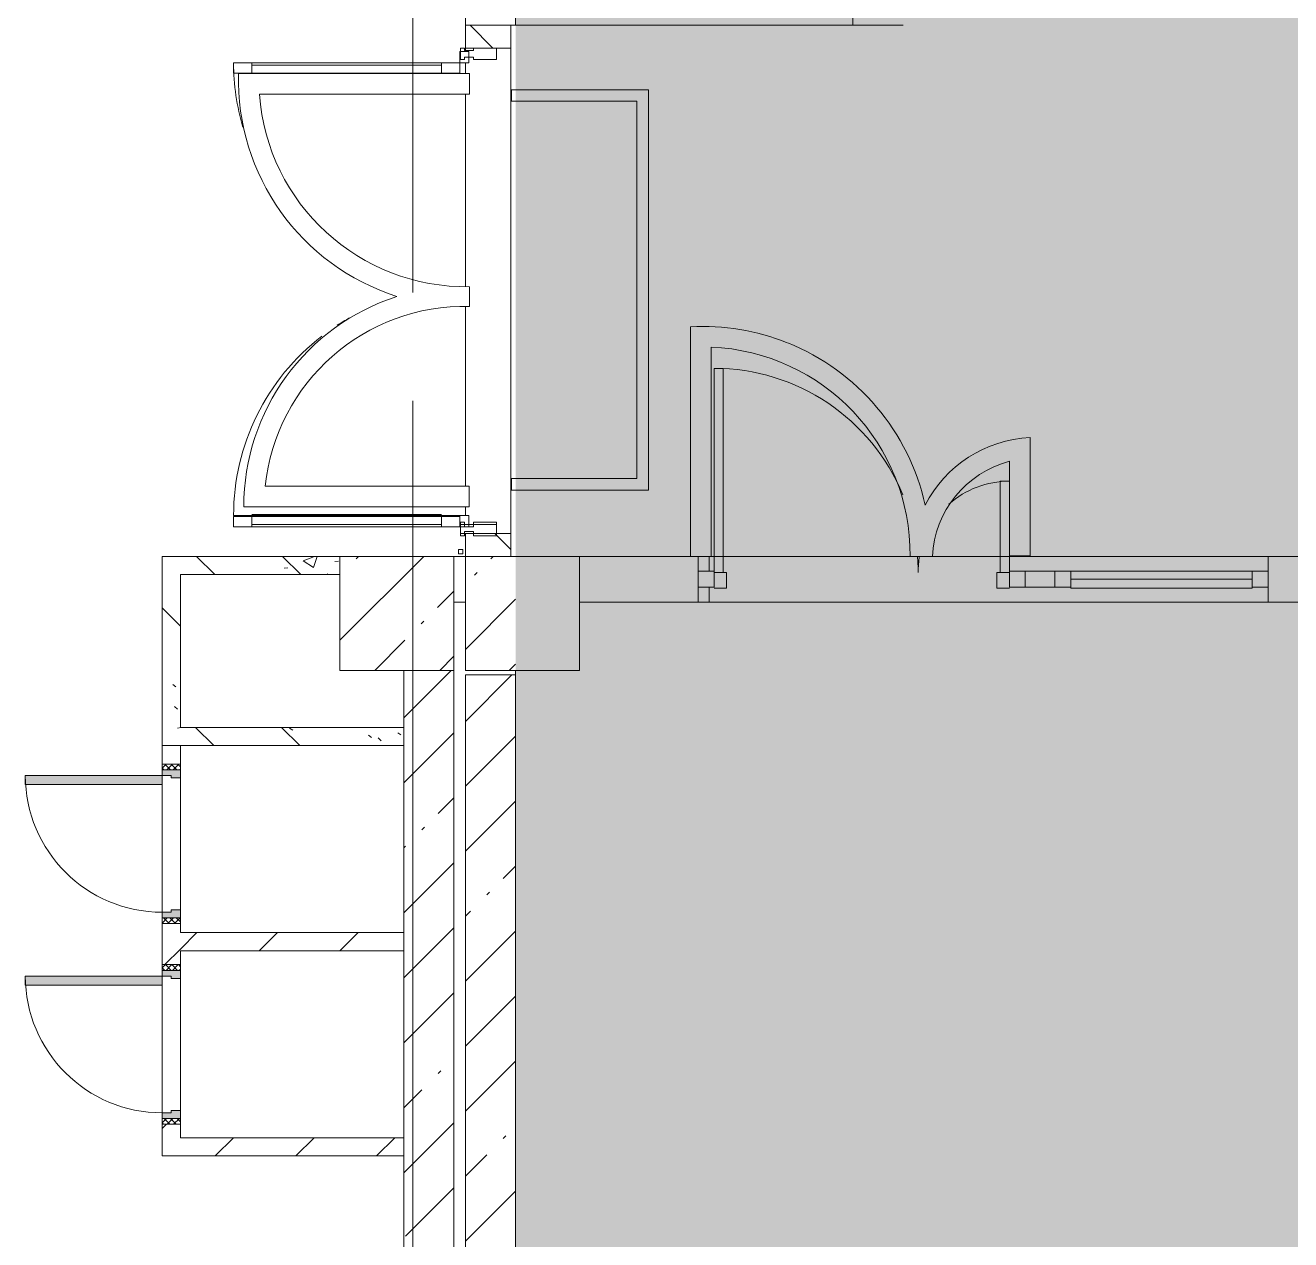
# Model space of a CAD drawing. Header units: millimetres. Extents: x 35092 to 251863, y -8553 to 29549.
# Drawn here: x 161463 to 167013, y 4902 to 10230 of the extents above; entities that cross this region are included whole.
import ezdxf

# ---------------------------------------------------------------- set-up
doc = ezdxf.new("R2010")
doc.units = ezdxf.units.MM
doc.linetypes.add('Осевая', pattern=[3175, 635, -476.25, 1587.5, -476.25])
doc.layers.add('A-DETL-GENF-2', color=7, linetype='Continuous', lineweight=9, true_color=0xc0c0c0, transparency=0.4)
for name, color, linetype, lineweight, true_color in [('A-DETL-GENF-3', 7, 'Continuous', 5, 0xaaaaaa), ('A-DETL-GENF-4', 7, 'Continuous', 5, 0xb7b7b7), ('A-DOOR-2', 7, 'Continuous', 5, 0xaaaaaa), ('A-DOOR-3', 7, 'Continuous', 5, 0xe2e2e2), ('A-DOOR-4', 7, 'Continuous', 5, 0xb7b7b7), ('A-DOOR-FRAM-3', 7, 'Continuous', 5, 0xe2e2e2), ('A-DOOR-FRAM-4', 7, 'Continuous', 5, 0xaaaaaa), ('A-FLOR-1', 7, 'Continuous', 5, 0xaaaaaa), ('A-FLOR-2', 7, 'Continuous', 5, 0xb7b7b7), ('A-GLAZ-CURT-3', 7, 'Continuous', 5, 0x737373), ('A-GLAZ-CWMG-4', 7, 'Continuous', 5, 0x737373), ('I-WALL-4', 7, 'Continuous', 5, 0x737373), ('I-WALL-5', 7, 'Continuous', 5, 0x787878), ('S-COLS-2', 7, 'Continuous', 5, 0x737373)]:
    doc.layers.add(name, color=color, linetype=linetype, lineweight=lineweight, true_color=true_color)
for name, color, linetype, lineweight in [('A-GLAZ-CWMG-2', 7, 'Continuous', 5), ('A-WALL', 7, 'Continuous', 9), ('A-WALL-2', 7, 'Continuous', 5), ('I-WALL-3', 7, 'Continuous', 5), ('S-COLS-1', 7, 'Continuous', 5), ('Оси', 7, 'Continuous', 9), ('Оси-2', 7, 'Осевая', 9)]:
    doc.layers.add(name, color=color, linetype=linetype, lineweight=lineweight)
pattern_1 = [(45, (124853, 0), (-285.123, 285.123), []), (45, (125138.1, 0), (-285.123, 285.123), [504.031, -100.806, 16.764, -84.042])]
pattern_2 = [(135, (124853, 0), (-353.5534, -353.5534), [])]
pattern_3 = [(135, (124853, 0), (-377.171, -377.171), [533.4, -88.9, 17.78, -88.9]), (135, (124853, 376.94), (-377.171, -377.171), []), (50, (124853, 0), (637.6445, -55.7866), [66.675, -733.425]), (355, (124853, 0), (-123.349, 668.699), [53.34, -586.74]), (100.451, (124906.1, -4.65), (514.299, 612.908), [56.665, -623.315]), (46.184, (124853, 177.8), (948.776, -147.15), [100.012, -1100.137]), (96.636, (124932.05, 165.5), (830.91, 865.997), [84.998, -934.973]), (351.184, (124853, 177.8), (830.918, 865.988), [80.01, -880.11]), (21, (124941.9, 133.35), (530.6506, -357.928), [66.675, -733.425]), (326, (124941.9, 133.35), (216.308, 644.658), [53.34, -586.74]), (71.451, (124986.1, 103.5), (746.96, 286.724), [56.665, -623.315]), (37.5, (124852.98, 0), (10.8105, 295.9426), [16.764, -562.864, 16.764, -578.866, -588.962]), (37.5, (124852.98, 0), (10.8105, 295.9426), [-1175.258, 16.764, -572.198]), (7.5, (124852.98, 0), (233.8692, 350.6318), [16.764, -322.834, 16.764, -549.529, -224.472]), (7.5, (124852.98, 0), (233.8692, 350.6318), [-905.891, 16.764, -207.708]), (327.5, (124654.74, 0), (474.5678, -20.0513), [16.764, -205.486, 16.764, -676.656, -920.115]), (327.5, (124654.74, 0), (474.5678, -20.0513), [-915.67, 16.764, -903.351]), (317.5, (124565.84, 0), (518.452, 88.9934), [16.764, -272.161, 16.764, -443.738, -653.415]), (317.5, (124565.84, 0), (518.452, 88.9934), [-749.427, 16.764, -636.651])]
pattern_4 = [(45, (124852.98, 0), (-176.7767, 176.7767), [])]

# ---------------------------------------------------------------- blocks, each defined once
blk = doc.blocks.new('BSC_Колонна _Прямоугольная - 500х500-23286270-2_2_2_птичка')
at = {"layer": 'S-COLS-1'}
h = blk.add_hatch(dxfattribs=at)
h.set_pattern_fill('FP_86', color=256, style=0, pattern_type=2)
h.set_pattern_definition([(45, (-38790, -7650), (-285.123, 285.123), []), (45, (-38504.88, -7650), (-285.123, 285.123), [504.031, -100.806, 16.764, -84.042])])
h.paths.add_polyline_path([(-250, -250), (-30, -250), (-30, 250), (-250, 250), (-250, -230.7)])
for p, q in [((-30, 250), (-250, 250)), ((-250, 250), (-250, -250)), ((-250, -250), (-30, -250))]:
    blk.add_line(p, q, dxfattribs=at)
at = {"layer": 'S-COLS-2'}
for p, q in [((250, 250), (-30, 250)), ((250, -250), (250, 250)), ((-30, -250), (250, -250))]:
    blk.add_line(p, q, dxfattribs=at)
blk = doc.blocks.new('BSC_Колонна _Прямоугольная - 500х500-V309-2_2_2_птичка')
at = {"layer": 'S-COLS-1'}
h = blk.add_hatch(dxfattribs=at)
h.set_pattern_fill('FP_128', color=256, style=0, pattern_type=2)
h.set_pattern_definition([(45, (-38240, -7650), (-285.123, 285.123), []), (45, (-37954.88, -7650), (-285.123, 285.123), [504.031, -100.806, 16.764, -84.042])])
h.paths.add_polyline_path([(-250, -250), (250, -250), (250, 250), (-250, 250)])
for p, q in [((250, 250), (-250, 250)), ((-250, 250), (-250, -250)), ((250, -250), (250, 250)), ((-250, -250), (250, -250))]:
    blk.add_line(p, q, dxfattribs=at)
blk = doc.blocks.new('110_Дверь_СКБ_1Ст - д-18 700x2100h_Технический шкаф ЭОМ и СС-21511926-2_2_2_птичка')
at = {"layer": 'A-DOOR-2'}
h = blk.add_hatch(dxfattribs=at)
h.set_pattern_fill('FP_132', color=256, style=0, pattern_type=2)
h.set_pattern_definition([(135, (1951.41, 104.685), (-14.14214, -14.14214), []), (225, (1951.41, 104.685), (14.14214, -14.14214), [])])
h.paths.add_polyline_path([(337.5, -40), (362.5, -40), (362.5, 40), (337.5, 40)])
at = {"layer": 'A-DOOR-3'}
h = blk.add_hatch(color=256, dxfattribs=at)
h.paths.add_polyline_path([(-312.5, -4.9), (-312.5, -40), (-277.5, -40), (-277.5, 0), (-287.5, 0), (-287.5, 40), (-312.5, 40)])
h.paths.add_polyline_path([(302.5, -16), (302.5, -40), (337.5, -40), (337.5, 40), (312.5, 40), (312.5, 0), (302.5, 0)])
at = {"layer": 'A-DOOR-FRAM-3'}
blk.add_hatch(color=256, dxfattribs=at).paths.add_polyline_path([(272.5, 40), (312.5, 40), (312.5, 640), (272.5, 640)])
at = {"layer": 'A-DOOR-FRAM-4'}
h = blk.add_hatch(dxfattribs=at)
h.set_pattern_fill('FP_133', color=256, style=0, pattern_type=2)
h.set_pattern_definition([(45, (-171.384, 104.685), (-14.1421, 14.1421), []), (135, (-171.384, 104.685), (-14.1421, -14.1421), [])])
h.paths.add_polyline_path([(-337.5, 1.9), (-337.5, -40), (-312.5, -40), (-312.5, 40), (-337.5, 40)])
at = {"layer": 'A-DOOR-2'}
for p, q in [((312.5, 640), (272.5, 640)), ((272.5, 640), (272.5, 40)), ((312.5, 40), (312.5, 640)), ((272.5, 40), (312.5, 40))]:
    blk.add_line(p, q, dxfattribs=at)
blk.add_arc((312.5, 40), 600, 90, 180, dxfattribs=at)
at = {"layer": 'A-DOOR-FRAM-4'}
for p, q in [((-312.5, 40), (-337.5, 40)), ((-337.5, 40), (-337.5, -40)), ((-287.5, 40), (-312.5, 40)), ((-312.5, 40), (-312.5, -40)), ((-312.5, -40), (-312.5, 40)), ((-287.5, 0), (-287.5, 40)), ((-287.5, 40), (272.5, 40)), ((312.5, 40), (312.5, 0)), ((337.5, 40), (312.5, 40)), ((337.5, -40), (337.5, 40)), ((362.5, 40), (337.5, 40)), ((337.5, 40), (337.5, -40)), ((362.5, -40), (362.5, 40)), ((-337.5, -40), (-312.5, -40)), ((-312.5, -40), (-277.5, -40)), ((-277.5, 0), (-287.5, 0)), ((-277.5, -40), (-277.5, 0)), ((302.5, -40), (-277.5, -40)), ((312.5, 0), (302.5, 0)), ((302.5, 0), (302.5, -40)), ((302.5, -40), (337.5, -40)), ((337.5, -40), (362.5, -40))]:
    blk.add_line(p, q, dxfattribs=at)
blk = doc.blocks.new('Прямоугольный импост - Импост структурный с накладкой - 160мм Темный-31239214-2_2_2_птичка')
at = {"layer": 'A-GLAZ-CWMG-2'}
for p, q in [((-50, 0), (-50, 17)), ((-50, 17), (0, 17)), ((-40, 0), (-50, 0)), ((-40, -40), (-40, 0)), ((0, 0), (-10, 0)), ((-10, 0), (-10, -40)), ((0, 17), (0, 0)), ((-50, -140), (-50, -40)), ((-50, -40), (-40, -40)), ((-10, -40), (0, -40)), ((0, -40), (0, -140)), ((0, -140), (-50, -140))]:
    blk.add_line(p, q, dxfattribs=at)
blk = doc.blocks.new('Дверь_Витражная_остекление_ - ДВН_ДАО_Главный вход_1800 в свету 5-32258809-2_2_2_птичка')
at = {"layer": 'A-DETL-GENF-3'}
for p, q in [((-947.5, -20), (-992.5, -20)), ((-992.5, -1012.5), (-992.5, -20)), ((-947.5, -20), (-992.5, -20)), ((-992.5, -20), (-992.5, -1012.5)), ((-947.5, -1012.5), (-947.5, -20)), ((-947.5, -1012.5), (-947.5, -20)), ((997.5, -1012.5), (997.5, -20)), ((997.5, -20), (997.5, -1012.5)), ((1042.5, -1012.5), (1042.5, -20)), ((1042.5, -1012.5), (1042.5, -20)), ((-992.5, -100), (-947.5, -100)), ((-982.5, -932.5), (-982.5, -100)), ((988.5, -932.5), (988.5, -100)), ((1042.5, -100), (997.5, -100)), ((1032.5, -932.5), (1032.5, -100)), ((-992.5, -932.5), (-947.5, -932.5)), ((1042.5, -932.5), (997.5, -932.5)), ((-992.5, -1012.5), (-947.5, -1012.5)), ((-992.5, -1012.5), (-947.5, -1012.5)), ((1042.5, -1012.5), (997.5, -1012.5)), ((997.5, -1012.5), (1042.5, -1012.5))]:
    blk.add_line(p, q, dxfattribs=at)
at = {"layer": 'A-DOOR-2'}
for p, q in [((-1042.5, 20), (-992.5, 20)), ((-1042.5, -20), (-1042.5, 20)), ((-992.5, 20), (-992.5, -20)), ((992.5, 20), (1042.5, 20)), ((992.5, -20), (992.5, 20)), ((1042.5, 20), (1042.5, -20)), ((-992.5, -20), (-1042.5, -20)), ((-992.5, -1012.5), (-992.5, -20)), ((992.5, -1012.5), (992.5, -20)), ((1042.5, -20), (992.5, -20))]:
    blk.add_line(p, q, dxfattribs=at)
for centre, start, end in [((992.5, -20), 209.2112, 212.8228), ((992.5, -20), 217.5798, 270), ((-992.5, -20), 270, 286.5423)]:
    blk.add_arc(centre, 992.5, start, end, dxfattribs=at)
blk = doc.blocks.new('Прямоугольный импост - Импост структурный с накладкой - 160мм Темный-31915521-2_2_2_птичка')
at = {"layer": 'A-GLAZ-CWMG-2'}
for p, q in [((-25, 0), (-25, 17)), ((-25, 17), (25, 17)), ((-15, 0), (-25, 0)), ((-15, -40), (-15, 0)), ((25, 0), (15, 0)), ((15, 0), (15, -40)), ((25, 17), (25, 0)), ((-25, -140), (-25, -40)), ((-25, -40), (-15, -40)), ((15, -40), (25, -40)), ((25, -40), (25, -140)), ((25, -140), (-25, -140))]:
    blk.add_line(p, q, dxfattribs=at)
blk = doc.blocks.new('Прямоугольный импост - Импост структурный с накладкой - 160мм Темный-31239248-2_2_2_птичка')
at = {"layer": 'A-GLAZ-CWMG-2'}
for p, q in [((0, 17), (-50, 17)), ((-50, 17), (-50, 0)), ((-50, 0), (-40, 0)), ((-40, 0), (-40, -40)), ((-10, -40), (-10, 0)), ((-10, 0), (0, 0)), ((0, 0), (0, 17)), ((-40, -40), (-50, -40)), ((-50, -40), (-50, -140)), ((0, -40), (-10, -40)), ((0, -140), (0, -40)), ((-50, -140), (0, -140))]:
    blk.add_line(p, q, dxfattribs=at)
blk = doc.blocks.new('Прямоугольный импост - 50 x 70 мм-V376-2_2_2_птичка')
at = {"layer": 'A-GLAZ-CWMG-4'}
for p, q in [((-70, 35), (0, 35)), ((-70, -35), (-70, 35)), ((0, 35), (0, -35)), ((0, -35), (-70, -35))]:
    blk.add_line(p, q, dxfattribs=at)
blk = doc.blocks.new('Дверь_Витражная_остекление_ - ДВН_ДАО_Главный вход_1200 в свету-V377-2_2_2_птичка')
at = {"layer": 'A-DETL-GENF-4'}
for p, q in [((-607.5, 925), (-647.5, 925)), ((-647.5, 925), (-647.5, 35)), ((-607.5, 30), (-607.5, 925)), ((647.5, 430), (607.5, 430)), ((607.5, 430), (607.5, 30)), ((647.5, 35), (647.5, 430)), ((-647.5, 30), (-607.5, 30)), ((-592.5, 30), (-647.5, 30)), ((-592.5, -40), (-592.5, 30)), ((592.5, -40), (592.5, 30)), ((592.5, 30), (647.5, 30)), ((607.5, 30), (647.5, 30)), ((-647.5, -40), (-592.5, -40)), ((647.5, -40), (592.5, -40))]:
    blk.add_line(p, q, dxfattribs=at)
at = {"layer": 'A-DOOR-4'}
for p, q in [((-647.5, 925), (-647.5, 35)), ((647.5, 430), (647.5, 35))]:
    blk.add_line(p, q, dxfattribs=at)
for centre, radius, start, end in [((-647.5, 30), 895, 22.2923, 90), ((647.5, 30), 400, 90, 131.4476), ((-647.5, 30), 895, 360, 4.5558), ((647.5, 30), 400, 169.7108, 180)]:
    blk.add_arc(centre, radius, start, end, dxfattribs=at)
blk = doc.blocks.new('Системная панель - Стемалит - 40мм-V378-2_2_2_птичка')
at = {"layer": 'A-GLAZ-CURT-3'}
for p, q in [((65, 35), (-65, 35)), ((-65, 35), (-65, -35)), ((65, -35), (65, 35)), ((-65, -35), (65, -35))]:
    blk.add_line(p, q, dxfattribs=at)
blk = doc.blocks.new('Прямоугольный импост - 50 x 70 мм-V379-2_2_2_птичка')
at = {"layer": 'A-GLAZ-CWMG-4'}
for p, q in [((-35, 35), (35, 35)), ((-35, -35), (-35, 35)), ((35, 35), (35, -35)), ((35, -35), (-35, -35))]:
    blk.add_line(p, q, dxfattribs=at)
blk = doc.blocks.new('Прямоугольный импост - 50 x 70 мм-V380-2_2_2_птичка')
at = {"layer": 'A-GLAZ-CWMG-4'}
for p, q in [((0, 35), (-70, 35)), ((-70, 35), (-70, -35)), ((0, -35), (0, 35)), ((-70, -35), (0, -35))]:
    blk.add_line(p, q, dxfattribs=at)
blk = doc.blocks.new('Системная панель - Стекло - 40мм-V381-2_2_2_птичка')
at = {"layer": 'A-GLAZ-CURT-3'}
for p, q in [((397.5, 0), (-397.5, 0)), ((-397.5, 0), (-397.5, -40)), ((397.5, -40), (397.5, 0)), ((-397.5, -40), (397.5, -40))]:
    blk.add_line(p, q, dxfattribs=at)
blk = doc.blocks.new('Прямоугольный импост - 50 x 70 мм-V382-2_2_2_птичка')
at = {"layer": 'A-GLAZ-CWMG-4'}
for p, q in [((-35, 35), (35, 35)), ((-35, -35), (-35, 35)), ((35, 35), (35, -35)), ((35, -35), (-35, -35))]:
    blk.add_line(p, q, dxfattribs=at)
blk = doc.blocks.new('Прямоугольный импост - 50 x 70 мм-V383-2_2_2_птичка')
at = {"layer": 'A-GLAZ-CWMG-4'}
blk.add_line((41991, 7835), (41196, 7835), dxfattribs=at)

msp = doc.modelspace()

# ---------------------------------------------------------------- hatches: boundary and pattern name
at = {"layer": 'A-DETL-GENF-2'}
h = msp.add_hatch(color=256, dxfattribs=at)
h.paths.add_polyline_path([(188547.1, -280), (197248, -280), (197248, -258), (197308, -258), (197308, -280), (198658, -280), (198658, -258), (198718, -258), (198718, -280), (200713, -280), (200713, 3300), (209713, 3300), (209713, 27350), (166763, 27350), (166763, 23778), (163613, 23773), (163613, 23030), (163621, 23030), (163616.4, 22960), (163613, 22959.2), (163616.4, 22925), (164513, 22925), (164513, 22875), (163613, 22869.2), (163616.4, 21675), (164013, 21675), (164010.6, 21625), (163613, 21620.8), (163616.4, 21590), (163621, 21587.4), (163621, 21520), (163613, 21520), (163613, 13580), (163621, 13580), (163616.4, 13510), (163613, 13510), (163616.4, 13475), (164513, 13475), (164513, 13425), (163613, 13425), (163616.4, 12225), (164013, 12225), (164010.1, 12175), (163613, 12175), (163616.4, 12140), (163621, 12140), (163621, 12070), (163613, 12070), (163613.8, 775), (164118, 775), (164118, 100), (164068, 100), (164068, 725), (163613, 725), (163613, -280), (186913, -280)])
h.paths.add_polyline_path([(177588, 100), (177538, 100), (177538, 400), (177588, 400), (177588, 120)])
h.paths.add_polyline_path([(181988, 100), (181938, 100), (181938, 400), (181988, 400), (181988, 120)])
h.paths.add_polyline_path([(172952.1, 100), (172902.1, 100), (172902.1, 730), (172952.1, 730), (172952.1, 120)])
h.paths.add_polyline_path([(168518, 100), (168468, 100), (168468, 400), (168518, 400), (168518, 120)])
h.paths.add_polyline_path([(186518, 100), (186468, 100), (186468, 400), (186518, 400), (186518, 120)])
h.paths.add_polyline_path([(200123, 120), (200123, 325), (200333, 325), (200333, 275), (200173, 275), (200173, 120)])
h.paths.add_polyline_path([(196438, 120), (196438, 490.5), (196713, 490.5), (196713, 440.5), (196488, 440.5), (196488, 120)])
h.paths.add_polyline_path([(190938, 120), (190938, 440.5), (190483, 440.5), (190486.9, 490.5), (190988, 490.5), (190988, 120)])
h.paths.add_polyline_path([(195288, 151), (195288, 551), (195304, 551), (195304, 151)])
h.paths.add_polyline_path([(191918, 151), (191902, 151), (191902, 551), (191918, 551), (191918, 245)])
h.paths.add_polyline_path([(186518, 425), (185763, 425), (185763, 475), (186543, 470), (186543, 425)])
h.paths.add_polyline_path([(182000.5, 425), (181613, 425), (181613.1, 475), (182013, 470), (182013, 425)])
h.paths.add_polyline_path([(177588, 425), (176763, 425), (176763, 475), (177613, 470), (177613, 425)])
h.paths.add_polyline_path([(181263.5, 425), (181263, 425), (181264.7, 475), (181413, 470), (181413, 425)])
h.paths.add_polyline_path([(168543, 425), (167763, 425), (167763, 475), (168543, 470)])
h.paths.add_polyline_path([(172902.1, 755), (172483, 755), (172483, 805), (172977.1, 805), (172977.1, 755), (172952.1, 755)])
h.paths.add_polyline_path([(195303.8, 1051), (195288, 1051), (195288, 1530.1), (195304, 1530.1), (195304, 1051)])
h.paths.add_polyline_path([(191918, 1051), (191902, 1051), (191902.5, 1545.2), (191918, 1545.2), (191918.3, 1258), (193207, 1258), (193207, 1242), (191918, 1242)])
h.paths.add_polyline_path([(194029, 1237.5), (194029, 1253.5), (195287.6, 1251), (195287.6, 1237.5), (194037.5, 1237.5)])
h.paths.add_polyline_path([(195288, 2030.1), (195288, 2332), (194029, 2332), (194029, 2348), (195304, 2347.5), (195303.8, 2030.1)])
h.paths.add_polyline_path([(191918, 2045.2), (191902, 2045.2), (191902, 2789), (191918, 2789), (191918, 2350.4)])
h.paths.add_polyline_path([(193164.5, 2342), (191918.3, 2342), (191918.3, 2358), (193208.4, 2358), (193207, 2342)])
h.paths.add_polyline_path([(191918, 3289), (191902, 3289), (191902, 3729), (191918, 3729)])
h.paths.add_polyline_path([(201082.4, 3750), (201032.4, 3750), (201032.4, 4055), (200553, 4055), (200553, 4105), (201082.4, 4105), (201082.4, 3770)])
h.paths.add_polyline_path([(206278, 3750), (206228, 3750), (206228, 4130), (206278, 4130), (206278, 3770)])
h.paths.add_polyline_path([(206203, 4055), (205203, 4055), (205203, 4105), (206203, 4105), (206203, 4092.5)])
h.paths.add_polyline_path([(197208, 7680), (197173, 7680), (197173, 7672), (197103, 7672), (197103, 7680), (197158, 7683.8), (197158, 7900), (197103, 7900), (197105.4, 7908), (197173, 7908), (197173, 7760), (197218, 7760), (197218, 7730), (197208, 7730), (197208, 7691.4)])
h.paths.add_polyline_path([(197208, 6780), (197208, 7680), (197258, 7680), (197258, 6780), (197221.2, 6780)])
h.paths.add_polyline_path([(198458, 7280), (198458, 7680), (198508, 7680), (198508, 7280), (198477.9, 7280)])
h.paths.add_polyline_path([(198566, 7672), (198543, 7672), (198543, 7680), (198508, 7680), (198508, 7730), (198498, 7730), (198498.1, 7760), (198543, 7760.1), (198543, 7908), (198613, 7908), (198612.8, 7900), (198558, 7896.2), (198558, 7680), (198613, 7680), (198612.8, 7672), (198583.5, 7672)])
h.paths.add_polyline_path([(191908, 7672), (191868, 7672), (191868, 7820), (191848, 7820), (191848, 7860), (191858, 7860), (191858, 7900), (191868, 7900), (191868, 7908), (191938, 7908), (191933, 7900), (191883, 7900), (191883, 7680), (191938, 7680), (191933, 7672)])
h.paths.add_polyline_path([(194213.5, 7672), (194173.5, 7672), (194173.5, 7820), (194153.5, 7820), (194153.5, 7860), (194163.5, 7860), (194163.5, 7900), (194173.5, 7900), (194173.5, 7908), (194243.5, 7908), (194243.5, 7900), (194188.5, 7900), (194188.5, 7680), (194243.5, 7680), (194243.5, 7672)])
h.paths.add_polyline_path([(196618, 7672), (196548, 7672), (196548, 7820), (196528, 7820), (196528, 7860), (196538, 7860), (196538, 7900), (196548, 7900), (196548, 7908), (196618, 7908), (196618, 7900), (196563, 7900), (196563, 7680), (196618, 7680)])
h.paths.add_polyline_path([(190778, 7672), (190783, 7680), (190833, 7680), (190833, 7900), (190778, 7900), (190778, 7908), (190848, 7908), (190848, 7900), (190858, 7900), (190858, 7860), (190868, 7860), (190868, 7820), (190848, 7820), (190848, 7672), (190783, 7672)])
h.paths.add_polyline_path([(195513, 7672), (195458, 7672), (195458, 7680), (195513, 7680), (195513, 7900), (195458, 7900), (195458, 7908), (195528, 7908), (195528, 7900), (195538, 7900), (195538, 7860), (195548, 7860), (195548, 7820), (195528, 7820), (195528, 7672)])
h.paths.add_polyline_path([(193113.5, 7672), (193083.5, 7672), (193083.5, 7680), (193138.5, 7680), (193138.5, 7900), (193083.5, 7902), (193083.5, 7908), (193153.5, 7908), (193153.5, 7900), (193163.5, 7900), (193163.5, 7860), (193173.5, 7860), (193173.5, 7820), (193153.5, 7820), (193153.5, 7672), (193120.4, 7672)])
h.paths.add_polyline_path([(194123.5, 7900), (194128, 8900), (194163.5, 8900), (194163.5, 7900), (194153.5, 7900)])
h.paths.add_polyline_path([(196528, 7900), (196498, 7900), (196498, 8900), (196538, 8900), (196538, 7900)])
h.paths.add_polyline_path([(191818, 7900), (191822.5, 8900), (191858, 8900), (191858, 7900), (191848, 7900)])
h.paths.add_polyline_path([(182433, 10900), (182408, 10900), (182408, 10980), (182443, 10980), (182443, 10940), (182433, 10940)])
h.paths.add_polyline_path([(182433, 10300), (182433, 10900), (182473, 10900), (182473, 10300)])
h.paths.add_polyline_path([(181513, 10900), (181488, 10900), (181488, 10980), (181523, 10980), (181523, 10940), (181513, 10940)])
h.paths.add_polyline_path([(181553, 10300), (181513, 10300), (181513, 10900), (181553, 10900), (181553, 10378)])
h.paths.add_polyline_path([(183343, 10900), (183318, 10900), (183318, 10980), (183353, 10980), (183353, 10940), (183343, 10940)])
h.paths.add_polyline_path([(183343, 10300), (183343, 10900), (183383, 10900), (183383, 10300)])
h.paths.add_polyline_path([(180603, 10900), (180578, 10900), (180578, 10980), (180613, 10980), (180613, 10940), (180603, 10940)])
h.paths.add_polyline_path([(180603, 10300), (180603, 10900), (180643, 10900), (180643, 10300)])
h.paths.add_polyline_path([(170163.7, 11700), (170128.7, 11700), (170128.7, 11692), (170058.7, 11692), (170058.7, 11700), (170113.7, 11703), (170113.7, 11900), (170058.7, 11900.4), (170063.7, 11908), (170128.7, 11908), (170128.7, 11780), (170173.7, 11780), (170173.7, 11750), (170163.7, 11750), (170163.7, 11703)])
h.paths.add_polyline_path([(170163.7, 10750), (170163.7, 11700), (170213.7, 11700), (170213, 10750), (170203.7, 10750)])
h.paths.add_polyline_path([(183056.8, 10900), (183033, 10900), (183033, 10940), (183023, 10940), (183023, 10980), (183058, 10980), (183058, 10900)])
h.paths.add_polyline_path([(183943, 10900), (183943, 10940), (183933, 10940), (183933, 10980), (183968, 10980), (183968, 10900), (183953, 10900)])
h.paths.add_polyline_path([(181228, 10900), (181203, 10900), (181203, 10940), (181193, 10940), (181193, 10980), (181228, 10980), (181228, 10969.7)])
h.paths.add_polyline_path([(182138, 10900), (182113, 10900), (182113, 10940), (182103, 10940), (182103, 10980), (182138, 10980), (182138, 10969.7)])
h.paths.add_polyline_path([(171463.7, 11350), (171413.7, 11350), (171413.7, 11700), (171463.7, 11700), (171463.7, 11378)])
h.paths.add_polyline_path([(171521.7, 11692), (171498.7, 11692), (171498.7, 11700), (171463.7, 11700), (171463.7, 11750), (171453.7, 11750), (171453.7, 11780), (171498.7, 11780), (171498.7, 11908), (171568.7, 11908), (171568.7, 11900), (171513.7, 11896.3), (171513.7, 11700), (171568.7, 11700), (171568.7, 11692), (171538.7, 11692)])
h.paths.add_polyline_path([(191613, 15250), (191613, 15300), (192563, 15300), (192563, 15250), (191621, 15250)])
h.paths.add_polyline_path([(191413, 15145), (191405, 15145), (191409, 15215), (191533, 15215), (191533, 15260), (191563, 15260), (191563, 15250), (191613, 15250), (191613, 15215), (191621, 15215), (191621, 15145), (191613, 15145), (191613, 15200), (191413, 15200), (191413, 15175)])
h.paths.add_polyline_path([(185368.9, 15305.6), (185368.9, 15305.6), (185161.2, 15351.6)])
h.paths.add_polyline_path([(200847.8, 15562), (200847.8, 15570), (200902.8, 15571), (200902.8, 15650), (200847.8, 15650), (200847.8, 15658), (200917.8, 15656.9), (200917.8, 15650), (200927.8, 15650), (200927.8, 15610), (200937.8, 15610), (200937.8, 15570), (200917.8, 15570), (200917.8, 15562), (200877.8, 15562)])
h.paths.add_polyline_path([(202332.5, 15562), (202303, 15562), (202303, 15570), (202358, 15571.8), (202358, 15650), (202303, 15650), (202303, 15658), (202373, 15658), (202373, 15650), (202383, 15650), (202383, 15610), (202393, 15610), (202393, 15570), (202373, 15570), (202373, 15562), (202333, 15562)])
h.paths.add_polyline_path([(203463, 15562), (203393, 15562), (203393, 15570), (203373, 15570), (203373, 15610), (203383, 15610), (203383, 15650), (203393, 15651.4), (203393, 15658), (203463, 15658), (203463, 15650), (203408, 15648.2), (203408, 15570), (203463, 15570)])
h.paths.add_polyline_path([(207413, 15562), (207393, 15563.8), (207393, 15570), (207373, 15570), (207373, 15610), (207383, 15610), (207383, 15650), (207393, 15650), (207393, 15658), (207463, 15658), (207463, 15650), (207408, 15650), (207408, 15570), (207463, 15570), (207463, 15562), (207428.9, 15562)])
h.paths.add_polyline_path([(206303, 15562), (206303, 15570), (206358, 15570), (206358, 15650), (206303, 15650), (206303, 15658), (206373, 15655.7), (206373, 15650), (206383, 15650), (206383, 15610), (206393, 15610), (206393, 15570), (206373, 15570), (206373, 15562), (206331.6, 15562)])
h.paths.add_polyline_path([(201952.8, 15562), (201937.8, 15562), (201937.8, 15570), (201917.8, 15571), (201917.8, 15610), (201927.8, 15610), (201927.8, 15650), (201937.8, 15650), (201937.8, 15658), (202007.8, 15658), (202007.8, 15650), (201952.8, 15650), (201952.8, 15570), (202007.8, 15570), (202007.8, 15562), (201953, 15562)])
h.paths.add_polyline_path([(201887.8, 15650), (201892, 16650), (201927.8, 16650), (201927.8, 15650), (201917.8, 15650)])
h.paths.add_polyline_path([(203383, 15650), (203343, 15653.2), (203343, 16650), (203383, 16650), (203383, 15651.8)])
h.paths.add_polyline_path([(207343, 15650), (207343, 16650), (207383, 16650), (207383, 15650), (207373, 15650)])
h.paths.add_polyline_path([(191613, 16550), (191563, 16550), (191563, 16540), (191533, 16540), (191533, 16585), (191405, 16585), (191405, 16655), (191413, 16655), (191413, 16600), (191613, 16600), (191613, 16655), (191621, 16655), (191616, 16585), (191613, 16585)])
h.paths.add_polyline_path([(191829.7, 16500), (191613, 16500), (191616, 16550), (191963, 16550), (191959.3, 16500), (191835.9, 16500)])
h.paths.add_polyline_path([(209333, 17240), (209325, 17240), (209325, 17310), (209333, 17310), (209333, 17320), (209373, 17320), (209373, 17330), (209413, 17330), (209413, 17310), (209561, 17310), (209561, 17240), (209553, 17240), (209553, 17295), (209333, 17295), (209333, 17270)])
h.paths.add_polyline_path([(202143, 18600), (202143, 18640), (202133, 18640), (202133, 18680), (202153, 18680), (202153, 18808), (202223, 18808), (202223, 18800), (202168, 18795.3), (202168, 18600), (202223, 18600), (202223, 18592), (202153, 18597.6), (202153, 18600)])
h.paths.add_polyline_path([(202143, 17600), (202103, 17602.6), (202103, 18600), (202143, 18597.6), (202143, 17600.9)])
h.paths.add_polyline_path([(204983, 18600), (204983, 18640), (204973, 18640), (204973, 18680), (204993, 18680), (204993, 18808), (205063, 18808), (205063, 18800), (205008, 18795.3), (205008, 18600), (205063, 18600), (205063, 18592), (204993, 18597.6), (204993, 18600)])
h.paths.add_polyline_path([(204943, 17600), (204943, 18600), (204983, 18597.6), (204983, 17600), (204973.6, 17600)])
h.paths.add_polyline_path([(209333, 18320), (209327.6, 18330), (209325, 18330), (209325, 18400), (209333, 18400), (209333, 18345), (209553, 18345), (209553, 18400), (209561, 18400), (209561, 18330), (209413, 18330), (209413, 18310), (209373, 18310), (209373, 18320), (209345, 18320)])
h.paths.add_polyline_path([(208392, 18280), (208333, 18280), (208337.1, 18320), (209333, 18320), (209332, 18280), (208646.2, 18280)])
h.paths.add_polyline_path([(203973, 18592), (203903, 18592.9), (203903, 18600), (203958, 18600), (203958, 18800), (203903, 18800), (203903, 18808), (203973, 18808), (203973, 18680), (203993, 18680), (203993, 18640), (203983, 18640), (203983, 18600), (203973, 18594.3), (203973, 18592.9)])
h.paths.add_polyline_path([(201063, 18592), (201063, 18600), (201118, 18600), (201118, 18800), (201063, 18800), (201063, 18808), (201133, 18808), (201133, 18680), (201153, 18680), (201153, 18640), (201143, 18640), (201143, 18600), (201133, 18596.5), (201133, 18592), (201081.9, 18592)])
h.paths.add_polyline_path([(198805, 19510), (198805, 19580), (198813, 19580), (198813, 19600), (198853, 19600), (198853, 19590), (198893, 19590), (198893, 19580), (198901, 19580), (198901, 19510), (198893, 19510), (198893, 19565), (198813, 19565), (198813, 19510)])
h.paths.add_polyline_path([(205923, 20430), (204923, 20430), (204923, 20470), (205923, 20470)])
h.paths.add_polyline_path([(206011, 20350), (206003, 20350), (206003, 20405), (205923, 20405), (205923, 20350), (205915, 20350), (205915.7, 20420), (205923, 20420), (205923, 20430), (205963, 20430), (205963, 20440), (206003, 20440), (206003, 20420), (206011, 20420), (206011, 20375.7)])
h.paths.add_polyline_path([(198896.5, 20550), (198893, 20550), (198894.9, 20590), (199893, 20590), (199893, 20550), (199527.9, 20550)])
h.paths.add_polyline_path([(198853, 20580), (198813, 20580), (198813, 20600), (198805, 20600), (198805, 20670), (198813, 20670), (198813, 20615), (198893, 20615), (198893, 20670), (198901, 20670), (198901, 20600), (198893, 20600), (198893, 20590), (198853, 20590)])
h.paths.add_polyline_path([(205963, 21420), (205963, 21430), (205923, 21430), (205923, 21440), (205915, 21440), (205915, 21510), (205923, 21510), (205923, 21455), (206003, 21455), (206003, 21510), (206011, 21510), (206011, 21440), (206003, 21440), (206003, 21420)])
h.paths.add_polyline_path([(197898.7, 23486), (197898.7, 24790.5), (197609.5, 24790.5), (197609.5, 24806.5), (197914.7, 24806.5), (197914.7, 23486)])
h.paths.add_polyline_path([(196812.4, 23486), (196796.4, 23486), (196796.4, 24790.5), (196499.2, 24790.5), (196499.2, 24806.5), (197109.5, 24806.5), (197109.5, 24790.5), (196812.4, 24790.5), (196812.4, 23529.6)])
h.paths.add_polyline_path([(205923, 23570), (205915, 23570), (205917.1, 23640), (205923, 23640), (205923, 23660), (205963, 23660), (205963, 23650), (206003, 23650), (206003.7, 23640), (206011, 23640), (206011, 23570), (206003, 23570), (206001.2, 23625), (205923, 23625), (205923, 23600)])
h.paths.add_polyline_path([(191413, 24100), (190513, 24100), (190513, 24150), (191413, 24150)])
h.paths.add_polyline_path([(191405, 24020), (191405, 24090), (191413, 24090), (191413, 24100), (191463, 24100), (191463, 24110), (191493, 24110), (191493, 24090), (191621, 24090), (191621, 24020), (191613, 24020), (191613, 24075), (191413, 24075), (191413, 24020)])
h.paths.add_polyline_path([(206003, 24610), (206003, 24650), (207003, 24650), (207003, 24610), (206021.3, 24610)])
h.paths.add_polyline_path([(205923, 24640), (205923, 24660), (205915, 24660), (205915, 24730), (205923, 24730), (205924.8, 24675), (206003, 24675), (206003, 24730), (206011, 24730), (206011, 24660), (206003, 24660), (206003, 24650), (205963, 24650), (205963, 24640), (205927.3, 24640)])
h.paths.add_polyline_path([(207690.5, 24691), (207690.5, 24996.2), (207706.5, 24996.2), (207706.5, 24691)])
h.paths.add_polyline_path([(195694, 24790.5), (195694, 24806.5), (195999.2, 24806.5), (195999.2, 24790.5), (195867.6, 24790.5)])
h.paths.add_polyline_path([(198901, 25170), (198893, 25170), (198893, 25225), (198813, 25225), (198813, 25170), (198805, 25170), (198805, 25240), (198813, 25240), (198817.3, 25260), (198853, 25260), (198853, 25250), (198893, 25250), (198894.7, 25240), (198901, 25240), (198901, 25200)])
h.paths.add_polyline_path([(207690.5, 25496.2), (207690.5, 26063.8), (207706.5, 26063.8), (207706.5, 25496.2)])
h.paths.add_polyline_path([(208823, 25793.4), (207707.3, 25793.4), (207707.3, 25809.4), (208907.3, 25809.4), (208907.3, 25793.4), (208833.8, 25793.4)])
h.paths.add_polyline_path([(191413, 25900), (191413, 25910), (191405, 25910), (191405, 25980), (191413, 25980), (191413, 25925), (191613, 25925), (191613, 25980), (191621, 25980), (191621, 25910), (191493, 25910), (191493, 25890), (191463, 25890), (191463, 25900)])
h.paths.add_polyline_path([(191041.2, 25850), (190513, 25850), (190513, 25900), (191413, 25900), (191413, 25850), (191113, 25850)])
h.paths.add_polyline_path([(199527.9, 26210), (198893, 26210), (198893, 26250), (199893, 26250), (199893, 26210)])
h.paths.add_polyline_path([(198837, 26240), (198813, 26240), (198813, 26260), (198805, 26260), (198805, 26330), (198813, 26330), (198813, 26275), (198893, 26275), (198893, 26330), (198901, 26330), (198901, 26260), (198893, 26260), (198889.3, 26250), (198853, 26250), (198853, 26240)])
h.paths.add_polyline_path([(194952.6, 26375), (194913.6, 26375), (194913.6, 26900), (194963.6, 26900), (194963.6, 26425), (195583, 26425), (195583, 26375), (194963.6, 26375)])
h.paths.add_polyline_path([(206275.7, 26550), (206228, 26550), (206228, 26900), (206278, 26900), (206278, 26550)])
h.paths.add_polyline_path([(207690.5, 26563.8), (207690.5, 26869), (207706.5, 26869), (207706.5, 26563.8)])
h.paths.add_polyline_path([(202443, 26575), (201218, 26575), (201218, 26900), (201268, 26900), (201268, 26625), (201603, 26625), (201603, 26600), (202103, 26600), (202103, 26625), (202443, 26625), (202443, 26600)])
h.paths.add_polyline_path([(206003, 26575), (206003, 26625), (206203, 26625), (206203, 26575), (206023, 26575)])
at = {"layer": 'I-WALL-3'}
h = msp.add_hatch(dxfattribs=at)
h.set_pattern_fill('FP_100', color=256, style=0, pattern_type=2)
h.set_pattern_definition(pattern_2)
h.paths.add_polyline_path([(163593, 7900), (163593, 8000), (163393, 8000), (163393, 7900)])
h.paths.add_polyline_path([(163393, 10130), (163593, 10130), (163593, 10230), (163393, 10230)])
h = msp.add_hatch(dxfattribs=at)
h.set_pattern_fill('FP_100', color=256, style=0, pattern_type=2)
h.set_pattern_definition(pattern_2)
h.paths.add_polyline_path([(163393, 7700), (163393, 7900), (163343, 7900), (163343, 7700), (163383, 7700)])
h = msp.add_hatch(dxfattribs=at)
h.set_pattern_fill('FP_99', color=256, style=0, pattern_type=2)
h.set_pattern_definition(pattern_1)
h.paths.add_polyline_path([(163123, 400), (163343, 400), (163343, 7400), (163123, 7400), (163123, 400.1)])
h = msp.add_hatch(dxfattribs=at)
h.set_pattern_fill('FP_99', color=256, style=0, pattern_type=2)
h.set_pattern_definition(pattern_1)
h.paths.add_polyline_path([(163393, 410), (163613, 410), (163613, 7380), (163393, 7380), (163393, 910.3)])
h = msp.add_hatch(dxfattribs=at)
h.set_pattern_fill('FP_101', color=256, style=0, pattern_type=2)
h.set_pattern_definition(pattern_4)
h.paths.add_polyline_path([(162063, 5270), (162143, 5270), (162143, 5409), (162063, 5409)])
h.paths.add_polyline_path([(162143, 6109), (162143, 6289), (162063, 6289), (162063, 6109)])
h.paths.add_polyline_path([(162143, 6989), (162143, 7070), (162063, 7070), (162063, 6989)])
h = msp.add_hatch(dxfattribs=at)
h.set_pattern_fill('FP_101', color=256, style=0, pattern_type=2)
h.set_pattern_definition(pattern_4)
h.paths.add_polyline_path([(162143, 6170), (163123, 6170), (163123, 6250), (162143, 6250)])
h = msp.add_hatch(dxfattribs=at)
h.set_pattern_fill('FP_101', color=256, style=0, pattern_type=2)
h.set_pattern_definition(pattern_4)
h.paths.add_polyline_path([(163123, 5270), (163119.4, 5350), (162143, 5350), (162143, 5270), (163114.4, 5270)])
at = {"layer": 'I-WALL-5'}
h = msp.add_hatch(dxfattribs=at)
h.set_pattern_fill('FP_116', color=256, style=0, pattern_type=2)
h.set_pattern_definition(pattern_3)
h.paths.add_polyline_path([(162143, 7150), (162143, 7900), (162063, 7900), (162063, 7150)])
h = msp.add_hatch(dxfattribs=at)
h.set_pattern_fill('FP_116', color=256, style=0, pattern_type=2)
h.set_pattern_definition(pattern_3)
h.paths.add_polyline_path([(162843, 7820), (162843, 7900), (162143, 7900), (162143, 7820)])
h = msp.add_hatch(dxfattribs=at)
h.set_pattern_fill('FP_116', color=256, style=0, pattern_type=2)
h.set_pattern_definition(pattern_3)
h.paths.add_polyline_path([(162143, 7070), (163123, 7070), (163123, 7150), (162063, 7150), (162063, 7070)])

# ---------------------------------------------------------------- linework, layer by layer
at = {"layer": 'A-FLOR-1'}
for p, q in [((163393, 10230), (163393, 10450)), ((163613, 10230), (163593, 10230)), ((163393, 10120), (163393, 10130)), ((163393, 10130), (163393, 10120)), ((163393, 10065), (163393, 10018)), ((163411.4, 10018), (162397.7, 10018)), ((163411.4, 9928), (163411.4, 10018)), ((163595.8, 9947.2), (163595.8, 9897.2)), ((162489.7, 9928), (163411.4, 9928)), ((163393, 9928), (163393, 9083.9)), ((163411.4, 8996.7), (163411.4, 9083.1)), ((163393, 8996.1), (163393, 8208)), ((163595.8, 8241.3), (163595.8, 8191.3)), ((163410, 8208), (162515.6, 8208)), ((163410, 8118), (163410, 8208)), ((162421, 8118), (163410, 8118)), ((163393, 8118), (163393, 8080))]:
    msp.add_line(p, q, dxfattribs=at)
for centre, radius, start, end in [((163397.4, 9993), 1000, 178.5675, 252.2876), ((163397.4, 9993), 910, 184.096, 270.8829), ((163390, 8118), 969, 107.8404, 180), ((163390, 8118), 879, 88.6054, 174.1232)]:
    msp.add_arc(centre, radius, start, end, dxfattribs=at)
at = {"layer": 'A-FLOR-2'}
for p, q in [((165313, 10230), (165093, 10230)), ((164195.8, 9947.2), (163595.8, 9947.2)), ((164195.8, 8191.3), (164195.8, 9947.2)), ((163595.8, 9897.2), (164145.8, 9897.2)), ((164145.8, 9897.2), (164145.8, 8241.3)), ((164381.1, 8907.6), (164381.1, 7900)), ((164471.1, 7900), (164471.1, 8818.2)), ((165870, 7903), (165870, 8421.4)), ((165780, 8317.2), (165780, 7903)), ((164145.8, 8241.3), (163595.8, 8241.3)), ((163595.8, 8191.3), (164195.8, 8191.3)), ((166914, 7900), (164414, 7900)), ((164463, 7900), (164463, 7835)), ((164471.1, 7900), (165343.5, 7900)), ((165441.5, 7900), (166914, 7900)), ((165780, 7903), (165870, 7903)), ((164463, 7765), (164463, 7700)), ((163613, 7400), (163613, 7380))]:
    msp.add_line(p, q, dxfattribs=at)
for centre, radius, start, end in [((164433.6, 7909), 1000, 68.223, 93.0112), ((164433.6, 7909), 1000, 12.4496, 68.0918), ((164433.6, 7909), 910, 359.4333, 87.6403), ((165895, 7878), 544, 92.634, 153.0462), ((165895, 7878), 454, 104.6731, 177.2225)]:
    msp.add_arc(centre, radius, start, end, dxfattribs=at)
at = {"layer": 'A-WALL'}
for p, q in [((163123, 7070), (163123, 7150)), ((162143, 7070), (162063, 7070)), ((163123, 6170), (163123, 6250)), ((163123, 5270), (163123, 5350))]:
    msp.add_line(p, q, dxfattribs=at)
at = {"layer": 'A-WALL-2'}
for p, q in [((163382.5, 7931), (163362.5, 7931)), ((163362.5, 7931), (163362.5, 7911)), ((163362.5, 7911), (163382.5, 7911)), ((163382.5, 7911), (163382.5, 7931))]:
    msp.add_line(p, q, dxfattribs=at)
at = {"layer": 'I-WALL-3'}
for p, q in [((163593, 10230), (163393, 10230)), ((163393, 10230), (163393, 10130)), ((163593, 10230), (163593, 7900)), ((163393, 10130), (163593, 10130)), ((163393, 10018), (163393, 10065)), ((163393, 9083.9), (163393, 9928)), ((163393, 8208), (163393, 8996.1)), ((163393, 8080), (163393, 8118)), ((163593, 8000), (163393, 8000)), ((163393, 8000), (163393, 7900)), ((162843, 7900), (162063, 7900)), ((162063, 7900), (162063, 6989)), ((163393, 7900), (163343, 7900)), ((162143, 7820), (162843, 7820)), ((162143, 7150), (162143, 7820)), ((163343, 7700), (163393, 7700)), ((163123, 7400), (163123, 7150)), ((163343, 400), (163343, 7400)), ((163613, 7380), (163393, 7380)), ((163393, 7380), (163393, 410)), ((163123, 7150), (162143, 7150)), ((162143, 7070), (163123, 7070)), ((162143, 6989), (162143, 7070)), ((163123, 7070), (163123, 6250)), ((162063, 6289), (162063, 6109)), ((162143, 6250), (162143, 6289)), ((163123, 6250), (162143, 6250)), ((162143, 6109), (162143, 6170)), ((162143, 6170), (163123, 6170)), ((163123, 6170), (163123, 5350)), ((162063, 5409), (162063, 5270)), ((162143, 5350), (162143, 5409)), ((163123, 5350), (162143, 5350)), ((162063, 5270), (163123, 5270)), ((163123, 5270), (163123, 400))]:
    msp.add_line(p, q, dxfattribs=at)
at = {"layer": 'I-WALL-4'}
for p, q in [((163613, 12070), (163613, 10230)), ((165093, 11660), (165093, 10230)), ((163613, 10230), (165093, 10230)), ((164414, 7900), (163893, 7900)), ((164414, 7700), (164414, 7900)), ((166914, 7900), (166914, 7700)), ((166914, 7900), (167763, 7900)), ((167763, 7700), (163893, 7700)), ((163613, 800), (163613, 7380))]:
    msp.add_line(p, q, dxfattribs=at)
at = {"layer": 'Оси'}
msp.add_line((163163, -4552.8), (163163, 7947.2), dxfattribs=at)
at = {"layer": 'Оси-2'}
msp.add_line((163163, 7947.2), (163163, 11277.7), dxfattribs=at)

# ---------------------------------------------------------------- block references
at = {"layer": 'A-DOOR-2'}
for name, p, rotation in [('Дверь_Витражная_остекление_ - ДВН_ДАО_Главный вход_1800 в свету 5-32258809-2_2_2_птичка', (163389, 9072.5), 269.9999999999999), ('110_Дверь_СКБ_1Ст - д-18 700x2100h_Технический шкаф ЭОМ и СС-21511926-2_2_2_птичка', (162103, 6626.5), 89.99999999999991), ('110_Дверь_СКБ_1Ст - д-18 700x2100h_Технический шкаф ЭОМ и СС-21511926-2_2_2_птичка', (162103, 5746.5), 89.99999999999991)]:
    msp.add_blockref(name, p, dxfattribs=dict(at, rotation=rotation))
at = {"layer": 'A-DOOR-4'}
msp.add_blockref('Дверь_Витражная_остекление_ - ДВН_ДАО_Главный вход_1200 в свету-V377-2_2_2_птичка', (165131.5, 7800), dxfattribs=at)
at = {"layer": 'A-GLAZ-CURT-3'}
for name, p in [('Системная панель - Стемалит - 40мм-V378-2_2_2_птичка', (165914, 7800)), ('Системная панель - Стекло - 40мм-V381-2_2_2_птичка', (166446.5, 7800))]:
    msp.add_blockref(name, p, dxfattribs=at)
at = {"layer": 'A-GLAZ-CWMG-2', "rotation": 89.99999999999993}
msp.add_blockref('Прямоугольный импост - Импост структурный с накладкой - 160мм Темный-31239248-2_2_2_птичка', (163389, 10130), dxfattribs=at)
at = {"layer": 'A-GLAZ-CWMG-2', "extrusion": (0, 0, -1), "rotation": 270.0000000000001}
for name, p in [('Прямоугольный импост - Импост структурный с накладкой - 160мм Темный-31239214-2_2_2_птичка', (-163389, 8000)), ('Прямоугольный импост - Импост структурный с накладкой - 160мм Темный-31915521-2_2_2_птичка', (-163389, 8015))]:
    msp.add_blockref(name, p, dxfattribs=at)
at = {"layer": 'A-GLAZ-CWMG-4', "rotation": 180}
msp.add_blockref('Прямоугольный импост - 50 x 70 мм-V380-2_2_2_птичка', (164414, 7800), dxfattribs=at)
at = {"layer": 'A-GLAZ-CWMG-4', "extrusion": (0, 0, -1), "rotation": 180}
for name, p in [('Прямоугольный импост - 50 x 70 мм-V379-2_2_2_птичка', (-165814, 7800)), ('Прямоугольный импост - 50 x 70 мм-V382-2_2_2_птичка', (-166014, 7800)), ('Прямоугольный импост - 50 x 70 мм-V376-2_2_2_птичка', (-166914, 7800))]:
    msp.add_blockref(name, p, dxfattribs=at)
at = {"layer": 'A-GLAZ-CWMG-4'}
msp.add_blockref('Прямоугольный импост - 50 x 70 мм-V383-2_2_2_птичка', (124853, 0), dxfattribs=at)
at = {"layer": 'S-COLS-1'}
msp.add_blockref('BSC_Колонна _Прямоугольная - 500х500-V309-2_2_2_птичка', (163093, 7650), dxfattribs=at)
at = {"layer": 'S-COLS-2'}
msp.add_blockref('BSC_Колонна _Прямоугольная - 500х500-23286270-2_2_2_птичка', (163643, 7650), dxfattribs=at)

doc.saveas('drawing.dxf')
